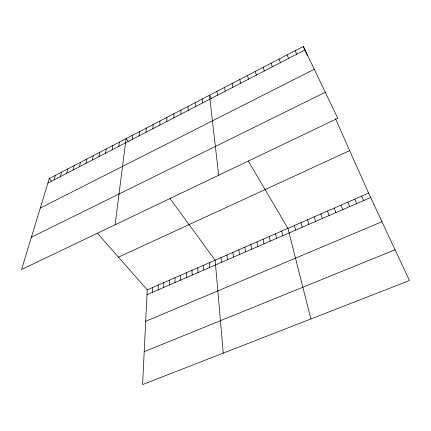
<?xml version="1.0" encoding="UTF-8"?>
<svg xmlns="http://www.w3.org/2000/svg" width="431" height="431" viewBox="0 0 431 431"><rect width="100%" height="100%" fill="white"/><g stroke="black" fill="none" stroke-linecap="round" stroke-linejoin="round"><path stroke-width="0.65" d="M169.34 285.02L169.372 280.182M163.71 287.466L163.791 282.623M166.845 121.467L166.916 117.377M158.112 289.901L158.247 285.047M159.836 125.098L159.987 120.976M152.542 292.32L152.73 287.455M97.358 233.187L147.246 289.858L142.586 384.56L409.45 280.549L368.591 193.088L335.496 118.724M152.881 128.702L153.113 124.554M145.974 132.279L146.281 128.104M139.111 135.83L139.504 131.633M132.301 139.358L132.764 135.135M115.082 224.777L126.078 138.61L128.449 141.842M118.816 146.346L119.435 142.063M112.146 149.799L112.841 145.495M105.52 153.231L106.285 148.905M98.941 156.642L99.776 152.288M92.406 160.025L93.317 155.65M85.914 163.387L86.895 158.985M79.471 166.727L80.516 162.304M73.065 170.04L74.186 165.596M66.708 173.337L67.893 168.871M60.394 176.608L61.644 172.12M54.117 179.856L55.432 175.347M49.263 178.558L21.55 269.51L337.742 118.288L303.327 46.44L49.263 178.558L51.424 181.004M47.884 183.083L304.986 49.91M40.272 208.071L314.258 69.267M31.388 237.217L325.276 92.261M118.45 257.14L349.692 150.618M147.246 289.858L368.591 193.088M147.009 294.729L370.655 197.495M145.7 321.305L381.968 221.723M144.207 351.674L395.065 249.759M169.938 198.47L215.15 260.168L223.269 353.113M211.427 98.494L209.504 95.224L218.673 175.228M248.256 161.011L287.93 228.349L310.902 318.956M361.636 196.127L363.613 200.555M303.327 46.44L307.341 55.464M295.176 50.675L296.727 54.193M354.718 199.149L356.626 203.599M347.849 202.155L349.676 206.616M287.089 54.882L288.533 58.433M341.023 205.14L342.774 209.617M279.062 59.058L280.403 62.646M334.24 208.103L335.916 212.602M327.501 211.05L329.095 215.565M271.099 63.195L272.333 66.827M320.804 213.981L322.323 218.506M314.145 216.89L315.594 221.432M263.196 67.306L264.327 70.975M307.529 219.783L308.908 224.341M300.957 222.655L302.266 227.229M255.351 71.384L256.38 75.091M294.421 225.51L295.661 230.1M247.566 75.436L248.493 79.175M281.664 231.091L282.768 235.709M275.441 233.812L276.476 238.44M239.841 79.449L240.67 83.226M269.251 236.517L270.221 241.161M263.099 239.21L263.998 243.865M232.169 83.442L232.902 87.251M256.978 241.883L257.819 246.554M250.896 244.539L251.677 249.22M224.562 87.396L225.197 91.243M244.851 247.184L245.568 251.876M217.003 91.329L217.547 95.203M238.844 249.813L239.496 254.516M232.869 252.426L233.462 257.14M226.927 255.023L227.46 259.753M221.022 257.603L221.496 262.344M202.279 98.985L202.64 102.928M209.315 262.721L209.671 267.484M195.108 102.713L195.378 106.689M203.507 265.259L203.809 270.032M197.737 267.78L197.98 272.57M187.981 106.419L188.169 110.422M192 270.291L192.188 275.086M186.294 272.785L186.424 277.591M180.912 110.099L181.009 114.129M180.621 275.264L180.697 280.08M174.981 277.731L175.002 282.558M173.887 113.752L173.903 117.814"/></g></svg>
